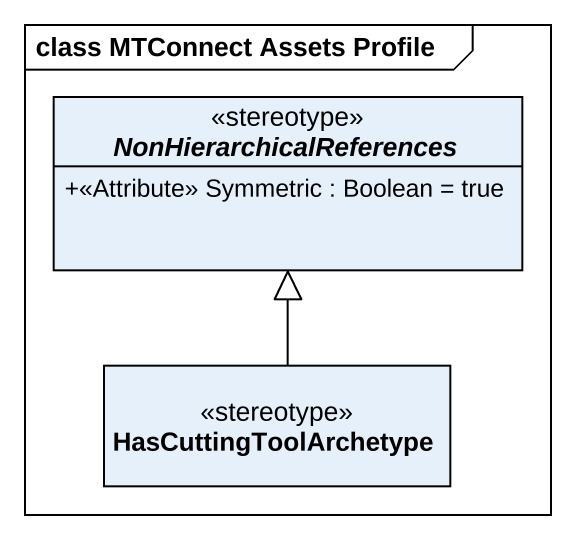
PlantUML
@startuml
mainframe class MTConnect Assets Profile
hide circle
hide empty members
skinparam classAttributeIconSize 0
abstract class NonHierarchicalReferences <<stereotype>> {
  +<<Attribute>> Symmetric : Boolean = true
}
class HasCuttingToolArchetype <<stereotype>>
HasCuttingToolArchetype -up-|> NonHierarchicalReferences
@enduml
